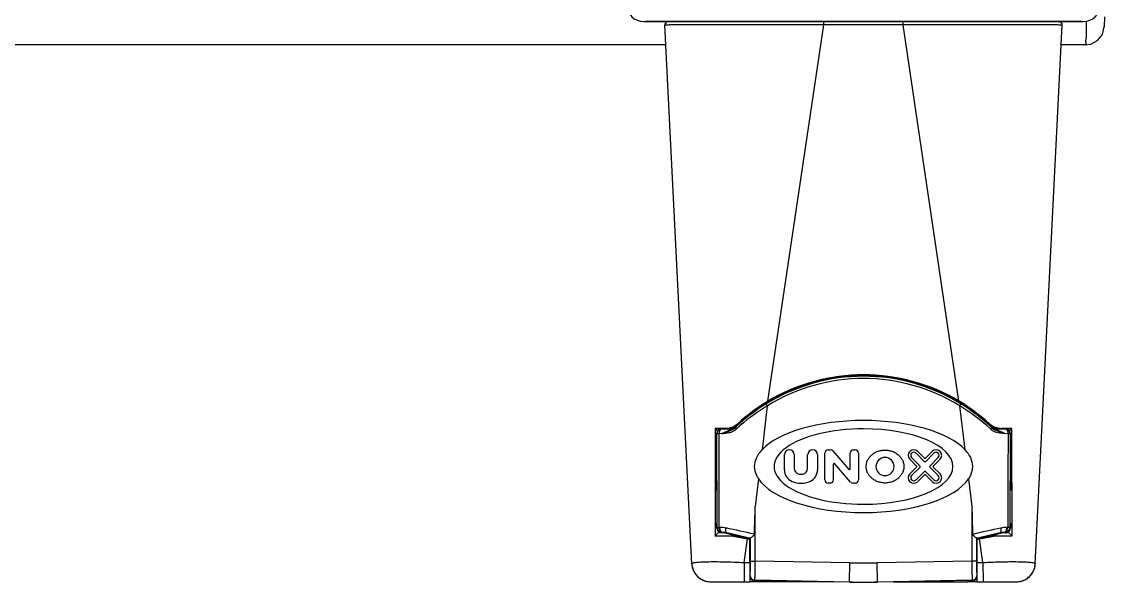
# Model space of a CAD drawing. Header units: millimetres. Extents: x 473 to 3963, y -1329 to 3488.
# Drawn here: x 2471.3 to 2585.6, y -156.2 to -97 of the extents above; entities that cross this region are included whole.
import ezdxf

# ---------------------------------------------------------------- set-up
doc = ezdxf.new("R2010")
doc.units = ezdxf.units.MM
doc.header["$LTSCALE"] = 392.37
doc.layers.get('0').update_dxf_attribs({"linetype": 'CONTINUOUS'})

msp = doc.modelspace()

# ---------------------------------------------------------------- linework, layer by layer
at = {"linetype": 'Continuous'}
for p, q in [((2536.95, -97), (2537.15, -97)), ((2537.19, -96.95), (2537.15, -97)), ((2537.15, -97), (2583.15, -97)), ((2583.15, -97), (2537.15, -97)), ((2555.96, -97.34), (2555.96, -97)), ((2564.33, -97.34), (2564.33, -97)), ((2583.1, -96.95), (2583.15, -97)), ((2583.15, -97), (2583.35, -97)), ((2583.68, -96.92), (2583.67, -97.12)), ((2585.58, -96.49), (2585.57, -97.53)), ((2542.01, -154.27), (2539.17, -97.36)), ((2550.06, -137.09), (2555.96, -97.34)), ((2564.33, -97.34), (2555.96, -97.34)), ((2570.23, -137.09), (2564.33, -97.34)), ((2573.67, -97.33), (2573.14, -97.33)), ((2578.28, -154.27), (2581.13, -97.36)), ((2585.57, -97.53), (2585.57, -97.51)), ((2539.27, -99.46), (2460.15, -99.46)), ((2583.61, -99.46), (2581.02, -99.46)), ((2583.61, -99.46), (2583.61, -99.46)), ((2549.99, -137.6), (2549.43, -142.23)), ((2570.3, -137.6), (2570.86, -142.23)), ((2546.9, -139.44), (2546.94, -139.53)), ((2573.4, -139.44), (2573.36, -139.53)), ((2544.73, -140.23), (2544.47, -139.97)), ((2544.47, -139.97), (2544.47, -151.33)), ((2544.65, -146.25), (2544.65, -140.5)), ((2544.65, -140.5), (2544.67, -140.52)), ((2544.69, -150.46), (2544.67, -140.52)), ((2544.89, -140.49), (2545.24, -140.5)), ((2545.14, -139.99), (2545.15, -140)), ((2546.03, -139.99), (2545.15, -139.99)), ((2545.15, -140), (2545.17, -140.02)), ((2545.55, -139.97), (2545.56, -139.99)), ((2546.03, -140), (2546.03, -139.99)), ((2546.04, -140.03), (2546.03, -140)), ((2546.71, -139.73), (2546.73, -139.76)), ((2573.57, -139.76), (2573.58, -139.73)), ((2574.27, -140), (2574.25, -140.03)), ((2574.27, -139.99), (2575.15, -139.99)), ((2574.27, -139.99), (2574.27, -140)), ((2574.74, -139.97), (2574.74, -139.99)), ((2575.06, -140.5), (2575.41, -140.49)), ((2575.13, -140.02), (2575.15, -140)), ((2575.15, -140), (2575.15, -139.99)), ((2575.82, -139.97), (2575.57, -140.23)), ((2575.63, -140.52), (2575.61, -150.46)), ((2575.65, -140.5), (2575.63, -140.52)), ((2575.65, -140.5), (2575.65, -146.25)), ((2575.83, -151.33), (2575.82, -139.97)), ((2551.8, -144.35), (2551.8, -142.74)), ((2552.84, -142.74), (2552.84, -144.22)), ((2554.25, -144.22), (2554.25, -142.74)), ((2555.28, -142.74), (2555.28, -144.35)), ((2556.08, -145.41), (2556.08, -142.58)), ((2556.43, -142.23), (2556.64, -142.23)), ((2556.9, -142.35), (2558.6, -144.3)), ((2558.73, -144.26), (2558.73, -142.58)), ((2559.09, -142.23), (2559.26, -142.23)), ((2559.62, -142.58), (2559.62, -145.41)), ((2560.82, -142.96), (2560.88, -142.89)), ((2560.88, -142.89), (2560.94, -142.83)), ((2560.94, -142.83), (2561.01, -142.77)), ((2561.01, -142.77), (2561.08, -142.71)), ((2561.08, -142.71), (2561.16, -142.65)), ((2561.16, -142.65), (2561.23, -142.6)), ((2561.23, -142.6), (2561.31, -142.55)), ((2561.31, -142.55), (2561.4, -142.51)), ((2561.4, -142.51), (2561.48, -142.46)), ((2561.48, -142.46), (2561.57, -142.42)), ((2561.57, -142.42), (2561.66, -142.39)), ((2561.66, -142.39), (2561.75, -142.36)), ((2561.75, -142.36), (2561.84, -142.33)), ((2561.84, -142.33), (2561.94, -142.31)), ((2561.94, -142.31), (2562.03, -142.29)), ((2562.03, -142.29), (2562.13, -142.28)), ((2562.13, -142.28), (2562.22, -142.27)), ((2562.22, -142.27), (2562.32, -142.26)), ((2562.32, -142.26), (2562.42, -142.26)), ((2562.42, -142.26), (2562.52, -142.26)), ((2562.52, -142.26), (2562.61, -142.27)), ((2562.61, -142.27), (2562.71, -142.28)), ((2562.71, -142.28), (2562.81, -142.29)), ((2562.81, -142.29), (2562.9, -142.31)), ((2562.9, -142.31), (2563, -142.33)), ((2563, -142.33), (2563.09, -142.36)), ((2563.09, -142.36), (2563.18, -142.39)), ((2563.18, -142.39), (2563.27, -142.42)), ((2563.27, -142.42), (2563.36, -142.46)), ((2563.36, -142.46), (2563.44, -142.51)), ((2563.44, -142.51), (2563.52, -142.55)), ((2563.52, -142.55), (2563.6, -142.6)), ((2563.6, -142.6), (2563.68, -142.65)), ((2563.68, -142.65), (2563.76, -142.71)), ((2563.76, -142.71), (2563.83, -142.77)), ((2563.83, -142.77), (2563.89, -142.83)), ((2563.89, -142.83), (2563.96, -142.89)), ((2563.96, -142.89), (2564.02, -142.96)), ((2565.69, -142.59), (2566.58, -143.49)), ((2565.87, -142.4), (2566.58, -143.11)), ((2566.69, -143.11), (2567.4, -142.4)), ((2566.69, -143.49), (2567.59, -142.59)), ((2556.96, -143.74), (2556.96, -145.41)), ((2558.79, -145.64), (2557.09, -143.69)), ((2560.43, -143.91), (2560.44, -143.83)), ((2560.43, -144), (2560.43, -143.91)), ((2560.43, -144.08), (2560.43, -144)), ((2560.44, -143.83), (2560.45, -143.74)), ((2560.45, -143.74), (2560.47, -143.66)), ((2560.47, -143.66), (2560.49, -143.57)), ((2560.49, -143.57), (2560.51, -143.49)), ((2560.51, -143.49), (2560.54, -143.41)), ((2560.54, -143.41), (2560.58, -143.33)), ((2560.58, -143.33), (2560.62, -143.25)), ((2560.62, -143.25), (2560.66, -143.18)), ((2560.66, -143.18), (2560.71, -143.1)), ((2560.71, -143.1), (2560.76, -143.03)), ((2560.76, -143.03), (2560.82, -142.96)), ((2564.02, -142.96), (2564.07, -143.03)), ((2564.07, -143.03), (2564.13, -143.1)), ((2564.13, -143.1), (2564.17, -143.18)), ((2564.17, -143.18), (2564.22, -143.25)), ((2564.22, -143.25), (2564.26, -143.33)), ((2564.26, -143.33), (2564.29, -143.41)), ((2564.29, -143.41), (2564.32, -143.49)), ((2564.32, -143.49), (2564.35, -143.57)), ((2564.35, -143.57), (2564.37, -143.66)), ((2564.37, -143.66), (2564.39, -143.74)), ((2564.39, -143.74), (2564.4, -143.83)), ((2564.4, -143.83), (2564.41, -143.91)), ((2564.41, -143.91), (2564.41, -144)), ((2564.41, -144), (2564.41, -144.08)), ((2565.75, -143.95), (2565.04, -143.23)), ((2566.12, -143.95), (2565.23, -143.05)), ((2568.04, -143.05), (2567.15, -143.95)), ((2568.23, -143.23), (2567.52, -143.95)), ((2560.44, -144.17), (2560.43, -144.08)), ((2560.45, -144.25), (2560.44, -144.17)), ((2560.47, -144.34), (2560.45, -144.25)), ((2560.49, -144.42), (2560.47, -144.34)), ((2560.51, -144.5), (2560.49, -144.42)), ((2560.54, -144.58), (2560.51, -144.5)), ((2560.58, -144.66), (2560.54, -144.58)), ((2560.62, -144.74), (2560.58, -144.66)), ((2560.66, -144.82), (2560.62, -144.74)), ((2560.71, -144.89), (2560.66, -144.82)), ((2560.76, -144.96), (2560.71, -144.89)), ((2560.82, -145.03), (2560.76, -144.96)), ((2560.88, -145.1), (2560.82, -145.03)), ((2560.94, -145.17), (2560.88, -145.1)), ((2561.01, -145.23), (2560.94, -145.17)), ((2563.89, -145.17), (2563.83, -145.23)), ((2563.96, -145.1), (2563.89, -145.17)), ((2564.02, -145.03), (2563.96, -145.1)), ((2564.07, -144.96), (2564.02, -145.03)), ((2564.13, -144.89), (2564.07, -144.96)), ((2564.17, -144.82), (2564.13, -144.89)), ((2564.22, -144.74), (2564.17, -144.82)), ((2564.26, -144.66), (2564.22, -144.74)), ((2564.29, -144.58), (2564.26, -144.66)), ((2564.32, -144.5), (2564.29, -144.58)), ((2564.35, -144.42), (2564.32, -144.5)), ((2564.37, -144.34), (2564.35, -144.42)), ((2564.39, -144.25), (2564.37, -144.34)), ((2564.4, -144.17), (2564.39, -144.25)), ((2564.41, -144.08), (2564.4, -144.17)), ((2565.04, -144.76), (2565.75, -144.05)), ((2565.23, -144.95), (2566.12, -144.05)), ((2566.58, -144.51), (2565.69, -145.41)), ((2566.58, -144.88), (2565.87, -145.59)), ((2567.59, -145.41), (2566.69, -144.51)), ((2567.4, -145.59), (2566.69, -144.88)), ((2567.15, -144.05), (2568.04, -144.95)), ((2567.52, -144.05), (2568.23, -144.76)), ((2544.53, -145.6), (2544.49, -145.6)), ((2544.53, -145.6), (2544.53, -146.42)), ((2544.65, -146.25), (2544.65, -150.25)), ((2549.06, -145.29), (2548.71, -148.21)), ((2556.61, -145.77), (2556.43, -145.77)), ((2559.26, -145.77), (2559.06, -145.77)), ((2561.08, -145.29), (2561.01, -145.23)), ((2561.16, -145.34), (2561.08, -145.29)), ((2561.23, -145.39), (2561.16, -145.34)), ((2561.31, -145.44), (2561.23, -145.39)), ((2561.4, -145.49), (2561.31, -145.44)), ((2561.48, -145.53), (2561.4, -145.49)), ((2561.57, -145.57), (2561.48, -145.53)), ((2561.66, -145.6), (2561.57, -145.57)), ((2561.75, -145.64), (2561.66, -145.6)), ((2561.84, -145.66), (2561.75, -145.64)), ((2561.94, -145.68), (2561.84, -145.66)), ((2562.03, -145.7), (2561.94, -145.68)), ((2562.13, -145.72), (2562.03, -145.7)), ((2562.22, -145.73), (2562.13, -145.72)), ((2562.32, -145.74), (2562.22, -145.73)), ((2562.42, -145.74), (2562.32, -145.74)), ((2562.52, -145.74), (2562.42, -145.74)), ((2562.61, -145.73), (2562.52, -145.74)), ((2562.71, -145.72), (2562.61, -145.73)), ((2562.81, -145.7), (2562.71, -145.72)), ((2562.9, -145.68), (2562.81, -145.7)), ((2563, -145.66), (2562.9, -145.68)), ((2563.09, -145.64), (2563, -145.66)), ((2563.18, -145.6), (2563.09, -145.64)), ((2563.27, -145.57), (2563.18, -145.6)), ((2563.36, -145.53), (2563.27, -145.57)), ((2563.44, -145.49), (2563.36, -145.53)), ((2563.52, -145.44), (2563.44, -145.49)), ((2563.6, -145.39), (2563.52, -145.44)), ((2563.68, -145.34), (2563.6, -145.39)), ((2563.76, -145.29), (2563.68, -145.34)), ((2563.83, -145.23), (2563.76, -145.29)), ((2571.23, -145.29), (2571.59, -148.21)), ((2575.65, -150.25), (2575.65, -146.25)), ((2575.81, -145.5), (2575.77, -145.5)), ((2575.77, -145.5), (2575.77, -146.42)), ((2544.53, -146.42), (2544.53, -146.49)), ((2575.77, -146.42), (2575.77, -146.49)), ((2548.71, -153.99), (2548.71, -148.21)), ((2571.59, -148.21), (2571.58, -153.99)), ((2544.49, -150.4), (2544.53, -150.4)), ((2544.53, -150.01), (2544.53, -150.07)), ((2544.53, -150.07), (2544.53, -150.4)), ((2544.65, -150.5), (2544.65, -150.25)), ((2544.65, -150.5), (2544.69, -150.46)), ((2544.99, -150.43), (2544.92, -150.43)), ((2575.37, -150.43), (2575.31, -150.43)), ((2575.65, -150.5), (2575.61, -150.46)), ((2575.65, -150.25), (2575.65, -150.5)), ((2575.77, -150.01), (2575.77, -150.07)), ((2575.77, -150.07), (2575.77, -150.5)), ((2575.77, -150.5), (2575.81, -150.5)), ((2544.47, -151.33), (2544.88, -150.92)), ((2545.15, -151), (2545.18, -150.97)), ((2545.21, -151), (2545.15, -151)), ((2545.18, -150.97), (2545.19, -150.96)), ((2545.25, -150.96), (2545.19, -150.96)), ((2545.25, -150.96), (2545.21, -151)), ((2545.73, -151), (2545.68, -151.05)), ((2546.41, -151.23), (2546.4, -151.34)), ((2547.53, -154.14), (2547.91, -151.62)), ((2548.21, -151.58), (2548.1, -151.56)), ((2548.21, -151.58), (2548.15, -151.65)), ((2548.15, -151.65), (2548.15, -151.66)), ((2548.15, -154.14), (2548.15, -151.66)), ((2548.21, -154), (2548.21, -151.58)), ((2572.19, -151.56), (2572.08, -151.58)), ((2572.08, -151.58), (2572.15, -151.65)), ((2572.08, -151.58), (2572.08, -154)), ((2572.15, -151.66), (2572.15, -151.65)), ((2572.15, -154.14), (2572.15, -151.66)), ((2572.76, -154.14), (2572.39, -151.62)), ((2573.9, -151.34), (2573.89, -151.23)), ((2574.62, -151.05), (2574.57, -151)), ((2575.11, -150.96), (2575.05, -150.96)), ((2575.09, -151), (2575.05, -150.96)), ((2575.15, -151), (2575.09, -151)), ((2575.12, -150.97), (2575.11, -150.96)), ((2575.15, -151), (2575.12, -150.97)), ((2575.42, -150.92), (2575.83, -151.33)), ((2547.53, -154.14), (2548.15, -154.14)), ((2547.53, -154.14), (2547.53, -156.18)), ((2548.15, -154.14), (2548.15, -156.18)), ((2558.7, -154.16), (2548.71, -153.99)), ((2558.67, -156.2), (2558.7, -154.16)), ((2571.58, -153.99), (2561.6, -154.16)), ((2561.63, -156.2), (2561.6, -154.16)), ((2572.15, -156.18), (2572.15, -154.14)), ((2572.15, -154.14), (2572.76, -154.14)), ((2572.76, -154.14), (2572.77, -156.18)), ((2544.01, -156.17), (2544.09, -156.17)), ((2544.01, -156.17), (2547.53, -156.18)), ((2544.09, -156.17), (2544.19, -156.17)), ((2544.19, -156.17), (2544.31, -156.17)), ((2544.31, -156.17), (2545.09, -156.17)), ((2545.09, -156.17), (2547.53, -156.18)), ((2547.53, -156.18), (2548.15, -156.18)), ((2548.77, -156.18), (2548.15, -156.18)), ((2548.64, -156.05), (2548.67, -156.02)), ((2558.66, -156.22), (2548.64, -156.05)), ((2558.67, -156.2), (2548.67, -156.02)), ((2549.15, -156.18), (2548.77, -156.18)), ((2549.15, -156.18), (2549.15, -156.06)), ((2556.96, -156.19), (2549.15, -156.18)), ((2558.67, -156.2), (2558.66, -156.22)), ((2571.63, -156.02), (2561.63, -156.2)), ((2571.66, -156.05), (2561.63, -156.22)), ((2561.63, -156.2), (2561.63, -156.22)), ((2563.34, -156.19), (2571.15, -156.18)), ((2571.15, -156.06), (2571.15, -156.18)), ((2571.53, -156.18), (2571.15, -156.18)), ((2572.15, -156.18), (2571.53, -156.18)), ((2571.63, -156.02), (2571.66, -156.05)), ((2572.15, -156.18), (2572.77, -156.18)), ((2572.77, -156.18), (2576.29, -156.17)), ((2572.77, -156.18), (2575.2, -156.17)), ((2575.2, -156.17), (2575.99, -156.17)), ((2575.99, -156.17), (2576.2, -156.17)), ((2576.2, -156.17), (2576.29, -156.17))]:
    msp.add_line(p, q, dxfattribs=at)
for points in [[(2583.61, -99.46), (2584.14, -99.39), (2584.87, -99), (2585.38, -98.34), (2585.57, -97.53)], [(2545.14, -139.99), (2545.15, -139.99), (2545.15, -139.99), (2545.15, -139.99)], [(2575.15, -139.99), (2575.15, -139.99), (2575.15, -139.99), (2575.15, -139.99)], [(2548.21, -151.58), (2548.21, -151.58), (2548.21, -151.58)], [(2572.08, -151.58), (2572.08, -151.58), (2572.08, -151.58)]]:
    msp.add_lwpolyline(points, dxfattribs=at)
for centre, radius, start, end in [((2536.95, -95.2), 1.8, 180, 270), ((2583.35, -95.2), 1.8, 270, 360), ((2539.52, -97.35), 0.35, 90, 182.8624), ((2539.52, -97.35), 0.35, 137.9276, 151.9098), ((2539.52, -97.35), 0.35, 120.9571, 137.9276), ((2539.52, -97.35), 0.35, 108.8383, 120.9571), ((2539.52, -97.35), 0.35, 90.0039, 108.8383), ((2580.78, -97.35), 0.35, 357.1378, 89.9952), ((2580.78, -97.35), 0.35, 71.1653, 90), ((2580.78, -97.35), 0.35, 59.0464, 71.1653), ((2580.78, -97.35), 0.35, 42.0782, 59.0464), ((2580.78, -97.35), 0.35, 28.0922, 42.0782), ((2539.52, -97.35), 0.35, 151.9098, 182.8622), ((2545.25, -3576.12), 3478.8, 89.82345, 89.96848), ((2574.49, -3271.83), 3174.51, 90.02446, 90.18338), ((2580.78, -97.35), 0.35, 357.1376, 28.0922), ((2560.15, -153.99), 19.53, 58.2123, 121.7877), ((2560.15, -153.98), 19.28, 58.2121, 121.7879), ((2560.15, -154), 19.6, 100.8035, 109.9519), ((2560.15, -154), 19.6, 93.0489, 100.8035), ((2560.15, -154.26), 19.87, 89.4131, 90.587), ((2560.15, -154), 19.6, 79.1965, 86.9511), ((2560.15, -154), 19.6, 76.7342, 79.1965), ((2560.15, -154), 19.6, 109.9542, 133.2684), ((2560.15, -154), 19.6, 46.7316, 70.0459), ((2560.08, -153.87), 19.54, 120.8199, 132.4132), ((2560.22, -153.87), 19.54, 47.5868, 59.1801), ((2560.47, -154.51), 20.15, 121.7767, 133.417), ((2560.43, -154.99), 20.29, 120.9603, 132.558), ((2559.84, -155.03), 20.33, 47.4562, 59.0254), ((2559.81, -154.53), 20.17, 46.5901, 58.2162), ((2545.54, -137.96), 2.01, 270.3, 312.4414), ((2574.76, -137.96), 2.01, 227.5772, 269.6814), ((2545.14, -140.49), 0.501, 90.0975, 170.6618), ((2545.17, -140.52), 0.5, 90.0538, 179.9462), ((2548.53, 46.54), 186.59, 268.9689, 269.237), ((2546.04, -139), 0.992, 285.0469, 291.1527), ((2546.03, -139), 1, 308.3618, 313.2672), ((2574.27, -139), 1, 226.7328, 231.6382), ((2574.26, -139), 0.992, 248.8472, 254.953), ((2571.65, 53.9), 193.95, 270.7681, 271.026), ((2575.13, -140.52), 0.5, 0.0538, 89.9462), ((2575.15, -140.49), 0.501, 9.3382, 89.9025), ((2573.3, -140.5), 2.35, 0.0487, 2.1338), ((2552.32, -142.74), 0.516, 0, 180), ((2554.77, -142.74), 0.516, 0, 180), ((2556.43, -142.58), 0.354, 90, 180), ((2556.64, -142.58), 0.354, 41, 90), ((2559.09, -142.58), 0.354, 90, 180), ((2559.26, -142.58), 0.354, 0, 90), ((2565.46, -142.82), 0.59, 45, 225), ((2565.46, -142.82), 0.324, 45, 225), ((2567.81, -142.82), 0.59, 315, 135), ((2567.81, -142.82), 0.324, 315, 135), ((2557.04, -143.74), 0.0737, 41, 180), ((2562.42, -144), 0.958, 0, 180), ((2562.42, -144), 0.958, 180, 360), ((2565.7, -144), 0.0737, 315, 45), ((2566.07, -144), 0.0737, 315, 45), ((2566.64, -143.06), 0.0737, 225, 315), ((2566.64, -143.43), 0.0737, 225, 315), ((2567.2, -144), 0.0737, 135, 225), ((2567.57, -144), 0.0737, 135, 225), ((2553.13, -144.35), 1.33, 180, 246.4218), ((2553.43, -144.22), 0.59, 180, 262.3377), ((2553.54, -143.35), 1.47, 262.3377, 277.6623), ((2553.66, -144.22), 0.59, 277.6623, 360), ((2553.96, -144.35), 1.33, 293.5782, 360), ((2558.66, -144.26), 0.0737, 221, 360), ((2565.46, -145.18), 0.59, 135, 315), ((2565.46, -145.18), 0.324, 135, 315), ((2566.64, -144.56), 0.0737, 45, 135), ((2566.64, -144.94), 0.0737, 45, 135), ((2567.81, -145.18), 0.59, 225, 45), ((2567.81, -145.18), 0.324, 225, 45), ((2542.75, -145.62), 1.78, 0.5857, 0.9171), ((2553.54, -143.41), 2.36, 246.4218, 293.5782), ((2556.43, -145.41), 0.354, 180, 270), ((2556.61, -145.41), 0.354, 270, 360), ((2559.06, -145.41), 0.354, 221, 270), ((2559.26, -145.41), 0.354, 270, 360), ((2545.31, -147.12), 1.01, 136.2303, 145.4719), ((2574.99, -147.12), 1.01, 34.9371, 43.7795), ((2545.31, -149.37), 1.01, 214.9349, 216.9511), ((2545.31, -149.37), 1.01, 216.9493, 223.7826), ((2545.15, -150.5), 0.5, 180.0156, 269.9844), ((2545.19, -150.46), 0.5, 180.0538, 269.9462), ((2545.03, -153.35), 2.92, 78.1542, 90.8254), ((2515.15, -294.71), 147.41, 76.8723, 78.0675), ((2603.88, -289.06), 141.61, 101.9081, 103.1522), ((2575.26, -153.35), 2.92, 89.1746, 101.8458), ((2575.11, -150.46), 0.5, 270.0538, 359.9462), ((2575.15, -150.5), 0.5, 269.9984, 0.0016), ((2574.99, -149.37), 1.01, 316.2205, 325.063), ((2545.21, -153.01), 2.01, 76.4615, 89.9733), ((2545.29, -152.97), 2.02, 77.5372, 91.1792), ((2505.72, -328.22), 181.68, 76.5103, 77.2797), ((2558.98, -88.65), 63.94, 258.6526, 260.0277), ((2612.9, -321.04), 174.3, 102.704, 103.506), ((2561.32, -88.65), 63.94, 279.9723, 281.3474), ((2575.01, -152.97), 2.02, 88.8208, 102.4628), ((2575.09, -153), 2, 90.0139, 103.5257), ((2544.01, -154.17), 2, 182.8624, 198.4157), ((2544.01, -154.17), 2, 182.8624, 269.8996), ((2491.94, -154.02), 56.27, 359.6891, 0.0265), ((2560.15, -71.16), 83.02, 269.0005, 270.9995), ((2628.36, -154.02), 56.27, 179.9735, 180.3109), ((2576.29, -154.17), 2, 270.1, 357.1376), ((2576.29, -154.17), 2, 341.5866, 357.1376), ((2544.01, -154.17), 2, 198.4157, 201.7077), ((2544.01, -154.17), 2, 201.7077, 216.893), ((2544.01, -154.17), 2, 216.893, 219.4122), ((2544.01, -154.17), 2, 219.4122, 233.3493), ((2576.29, -154.17), 2, 306.67, 320.5933), ((2576.29, -154.17), 2, 320.5933, 323.0965), ((2576.29, -154.17), 2, 323.0965, 338.285), ((2576.29, -154.17), 2, 338.285, 341.5866), ((2544.01, -154.17), 2, 233.3493, 235.8693), ((2544.01, -154.17), 2, 235.8693, 251.0556), ((2544.01, -154.17), 2, 251.0556, 254.3515), ((2544.01, -154.17), 2, 254.3515, 269.9), ((2548.65, -155.55), 0.5, 179.9985, 269.0015), ((2548.67, -155.52), 0.5, 180.0525, 268.9475), ((2560.15, -71.23), 85, 269, 271), ((2560.15, -71.23), 84.97, 269, 271), ((2571.62, -155.52), 0.5, 271.0525, 359.9475), ((2571.65, -155.55), 0.5, 271.0154, 359.9846), ((2576.29, -154.17), 2, 270.1, 285.6336), ((2576.29, -154.17), 2, 285.6336, 288.9251), ((2576.29, -154.17), 2, 288.9251, 304.1116), ((2576.29, -154.17), 2, 304.1116, 306.67)]:
    msp.add_arc(centre, radius, start, end, dxfattribs=at)
for centre, major_axis, ratio, start_param, end_param in [((2560.15, -154), (0, 19.69), 1, -0.537608, 0.537608), ((2560.15, -144), (11.5, 0), 0.423077, 1.570796, 2.770158), ((2560.15, -144), (11.5, 0), 0.423077, 0.371435, 1.570796), ((2549.9, -140.03), (8.6, 0), 0.008813, 2.101177, 2.253722), ((2560.15, -144), (9.44, 0), 0.421875, 1.570796, 4.712389), ((2560.15, -144), (9.44, 0), 0.421875, -1.570796, 1.570796), ((2570.39, -140.03), (8.6, 0), 0.008813, 0.887871, 1.040416), ((2544.49, -146), (0, 0.5), 0.008727, 0, 0.392707), ((2560.15, -144), (11.5, 0), 0.423077, -2.872312, -1.570796), ((2560.15, -144), (11.5, 0), 0.423077, -1.570796, -0.26928), ((2575.9, -146.25), (0.25, 0), 0.999962, -3.141588, -2.37733), ((2544.49, -150), (0, 0.5), 0.008727, -4.319697, -3.927001), ((2544.49, -150), (0, 0.5), 0.008727, -3.927001, -3.141593), ((2544.4, -150.25), (0.25, 0), 0.999962, 0.000005, 0.764262), ((2548.16, -151.28), (6.3, 0), 0.008846, -2.197587, -1.854291), ((2560.15, -82.01), (0, 70.68), 1, -3.315658, -3.312196), ((2560.15, -82.01), (0, 70.68), 1, -2.97099, -2.967528), ((2572.14, -151.28), (6.3, 0), 0.008846, -1.287302, -0.944005)]:
    msp.add_ellipse(centre, major_axis=major_axis, ratio=ratio, start_param=start_param, end_param=end_param, dxfattribs=at)
for points, knots in [([(2583.67, -97.12), (2583.67, -97.43), (2583.64, -97.97), (2583.68, -98.76), (2583.56, -99.11), (2583.67, -99.46), (2583.61, -99.46)], [0, 0, 0, 0, 0.397544, 0.718794, 0.927437, 1, 1, 1, 1]), ([(2540.61, -97.34), (2540.4, -97.34), (2540.04, -97.34), (2539.62, -97.35), (2539.39, -97.36), (2539.26, -97.35), (2539.21, -97.37), (2539.17, -97.36), (2539.17, -97.36)], [0, 0, 0, 0, 0.435986, 0.749107, 0.858882, 0.937242, 0.98423, 1, 1, 1, 1]), ([(2547.16, -97.33), (2546.48, -97.33), (2544.29, -97.33), (2542.11, -97.33), (2540.61, -97.34)], [0, 0, 0, 0, 0.313366, 1, 1, 1, 1]), ([(2579.69, -97.34), (2579.32, -97.34), (2577.31, -97.33), (2575.31, -97.33), (2573.67, -97.33)], [0, 0, 0, 0, 0.183233, 1, 1, 1, 1]), ([(2581.13, -97.36), (2581.13, -97.36), (2581.08, -97.37), (2581.03, -97.35), (2580.91, -97.36), (2580.67, -97.35), (2580.26, -97.34), (2579.9, -97.34), (2579.69, -97.34)], [0, 0, 0, 0, 0.01577, 0.062758, 0.141119, 0.250894, 0.564014, 1, 1, 1, 1]), ([(2566.84, -135.57), (2566.48, -135.44), (2565.76, -135.19), (2565.02, -135.01), (2564.65, -134.92)], [0, 0, 0, 0, 0.499852, 1, 1, 1, 1]), ([(2549.86, -137.39), (2549.88, -137.4), (2549.91, -137.48), (2549.96, -137.55), (2549.99, -137.6)], [0, 0, 0, 0, 0.301223, 1, 1, 1, 1]), ([(2570.44, -137.39), (2570.42, -137.4), (2570.38, -137.48), (2570.33, -137.55), (2570.3, -137.6)], [0, 0, 0, 0, 0.301229, 1, 1, 1, 1]), ([(2544.65, -140.41), (2544.65, -140.42), (2544.65, -140.44), (2544.65, -140.47), (2544.65, -140.5)], [0, 0, 0, 0, 0.152716, 1, 1, 1, 1]), ([(2544.67, -140.52), (2544.67, -140.51), (2544.7, -140.51), (2544.74, -140.5), (2544.81, -140.5), (2544.86, -140.5), (2544.89, -140.49)], [0, 0, 0, 0, 0.084583, 0.285525, 0.596379, 1, 1, 1, 1]), ([(2545.17, -140.02), (2545.13, -140.02), (2544.94, -140.1), (2544.9, -140.34), (2544.89, -140.49)], [0, 0, 0, 0, 0.190372, 1, 1, 1, 1]), ([(2545.24, -140.5), (2545.47, -140.43), (2545.95, -140.26), (2546.43, -140.06), (2546.62, -139.88)], [0, 0, 0, 0, 0.486175, 1, 1, 1, 1]), ([(2546.04, -140.03), (2546.06, -140.03), (2546.13, -140.04), (2546.06, -140.12), (2546, -140.14), (2545.91, -140.2), (2545.79, -140.25), (2545.65, -140.32), (2545.46, -140.4), (2545.33, -140.46), (2545.24, -140.5)], [0, 0, 0, 0, 0.059855, 0.127043, 0.197104, 0.272831, 0.425892, 0.575943, 0.721754, 1, 1, 1, 1]), ([(2545.24, -140.5), (2545.36, -140.49), (2545.68, -140.45), (2546.2, -140.39), (2546.56, -140.19), (2546.71, -140.05)], [0, 0, 0, 0, 0.239135, 0.611157, 1, 1, 1, 1]), ([(2546.62, -139.88), (2546.61, -139.9), (2546.65, -139.97), (2546.68, -140.02), (2546.71, -140.05)], [0, 0, 0, 0, 0.323833, 1, 1, 1, 1]), ([(2546.73, -139.76), (2546.73, -139.76), (2546.72, -139.78), (2546.7, -139.8), (2546.67, -139.84), (2546.64, -139.86), (2546.62, -139.88)], [0, 0, 0, 0, 0.067922, 0.250044, 0.559624, 1, 1, 1, 1]), ([(2573.67, -139.88), (2573.66, -139.86), (2573.63, -139.84), (2573.59, -139.8), (2573.58, -139.78), (2573.57, -139.76), (2573.57, -139.76)], [0, 0, 0, 0, 0.440476, 0.749761, 0.932003, 1, 1, 1, 1]), ([(2573.67, -139.88), (2573.69, -139.9), (2573.65, -139.97), (2573.62, -140.02), (2573.59, -140.05)], [0, 0, 0, 0, 0.323862, 1, 1, 1, 1]), ([(2573.59, -140.05), (2573.69, -140.14), (2573.97, -140.33), (2574.49, -140.44), (2574.87, -140.48), (2575.06, -140.5)], [0, 0, 0, 0, 0.262321, 0.639083, 1, 1, 1, 1]), ([(2573.67, -139.88), (2573.86, -140.06), (2574.35, -140.26), (2574.82, -140.43), (2575.06, -140.5)], [0, 0, 0, 0, 0.513823, 1, 1, 1, 1]), ([(2575.06, -140.5), (2574.97, -140.46), (2574.83, -140.4), (2574.65, -140.32), (2574.51, -140.25), (2574.39, -140.2), (2574.3, -140.14), (2574.24, -140.12), (2574.16, -140.04), (2574.23, -140.03), (2574.25, -140.03)], [0, 0, 0, 0, 0.278117, 0.423856, 0.573829, 0.726812, 0.802512, 0.872623, 0.940091, 1, 1, 1, 1]), ([(2575.13, -140.02), (2575.16, -140.02), (2575.35, -140.1), (2575.4, -140.34), (2575.41, -140.49)], [0, 0, 0, 0, 0.190372, 1, 1, 1, 1]), ([(2575.63, -140.52), (2575.62, -140.51), (2575.6, -140.51), (2575.56, -140.5), (2575.49, -140.5), (2575.44, -140.5), (2575.41, -140.49)], [0, 0, 0, 0, 0.084581, 0.285524, 0.596378, 1, 1, 1, 1]), ([(2549.06, -145.29), (2548.99, -145.18), (2548.75, -144.75), (2548.57, -144), (2548.79, -143.08), (2549.19, -142.5), (2549.43, -142.23)], [0, 0, 0, 0, 0.113823, 0.420279, 0.726734, 1, 1, 1, 1]), ([(2570.86, -142.23), (2571.11, -142.5), (2571.51, -143.08), (2571.72, -144), (2571.55, -144.75), (2571.31, -145.18), (2571.23, -145.29)], [0, 0, 0, 0, 0.273266, 0.579721, 0.886177, 1, 1, 1, 1]), ([(2544.49, -145.5), (2544.5, -145.5), (2544.53, -145.53), (2544.53, -145.56), (2544.53, -145.59)], [0, 0, 0, 0, 0.213762, 1, 1, 1, 1]), ([(2544.53, -150.4), (2544.53, -150.43), (2544.53, -150.46), (2544.5, -150.5), (2544.49, -150.5)], [0, 0, 0, 0, 0.804559, 1, 1, 1, 1]), ([(2544.69, -150.46), (2544.69, -150.45), (2544.72, -150.45), (2544.79, -150.44), (2544.87, -150.43), (2544.92, -150.43)], [0, 0, 0, 0, 0.083042, 0.28523, 1, 1, 1, 1]), ([(2545.19, -150.96), (2545.15, -150.96), (2545.04, -150.9), (2544.94, -150.7), (2544.92, -150.53), (2544.92, -150.43)], [0, 0, 0, 0, 0.177162, 0.540735, 1, 1, 1, 1]), ([(2545.25, -150.96), (2545.21, -150.96), (2545.1, -150.9), (2545.01, -150.7), (2544.99, -150.53), (2544.99, -150.43)], [0, 0, 0, 0, 0.175505, 0.538706, 1, 1, 1, 1]), ([(2545.73, -151), (2545.66, -150.98), (2545.59, -150.77), (2545.61, -150.6), (2545.63, -150.49)], [0, 0, 0, 0, 0.3736, 1, 1, 1, 1]), ([(2574.57, -151), (2574.63, -150.98), (2574.71, -150.77), (2574.69, -150.6), (2574.66, -150.49)], [0, 0, 0, 0, 0.373602, 1, 1, 1, 1]), ([(2575.05, -150.96), (2575.08, -150.96), (2575.19, -150.9), (2575.28, -150.7), (2575.31, -150.53), (2575.31, -150.43)], [0, 0, 0, 0, 0.175505, 0.538706, 1, 1, 1, 1]), ([(2575.11, -150.96), (2575.15, -150.96), (2575.26, -150.9), (2575.35, -150.7), (2575.37, -150.53), (2575.37, -150.43)], [0, 0, 0, 0, 0.177162, 0.540735, 1, 1, 1, 1]), ([(2575.61, -150.46), (2575.61, -150.45), (2575.58, -150.45), (2575.51, -150.44), (2575.43, -150.43), (2575.37, -150.43)], [0, 0, 0, 0, 0.083041, 0.28523, 1, 1, 1, 1]), ([(2548.63, -151.16), (2548.63, -151.23), (2548.52, -151.33), (2548.38, -151.44), (2548.28, -151.53), (2548.22, -151.57), (2548.21, -151.58)], [0, 0, 0, 0, 0.338551, 0.653691, 0.895225, 1, 1, 1, 1]), ([(2572.08, -151.58), (2572.07, -151.57), (2572.01, -151.53), (2571.91, -151.44), (2571.78, -151.33), (2571.66, -151.23), (2571.66, -151.16)], [0, 0, 0, 0, 0.104777, 0.346319, 0.661469, 1, 1, 1, 1]), ([(2542.01, -154.27), (2542.01, -154.23), (2542.2, -154.16), (2542.47, -154.12), (2542.99, -154.07), (2543.98, -154.04), (2545.52, -154.05), (2546.83, -154.1), (2547.53, -154.14)], [0, 0, 0, 0, 0.022824, 0.079526, 0.170998, 0.294408, 0.617699, 1, 1, 1, 1]), ([(2548.17, -155.52), (2548.18, -155.51), (2548.18, -155.48), (2548.19, -155.41), (2548.19, -155.3), (2548.2, -155.1), (2548.21, -154.77), (2548.21, -154.48), (2548.21, -154.33)], [0, 0, 0, 0, 0.023573, 0.081189, 0.171558, 0.292209, 0.610239, 1, 1, 1, 1]), ([(2548.21, -154), (2548.22, -153.99), (2548.28, -154), (2548.38, -153.99), (2548.53, -153.99), (2548.65, -153.99), (2548.71, -153.99)], [0, 0, 0, 0, 0.083717, 0.302203, 0.623319, 1, 1, 1, 1]), ([(2548.67, -156.02), (2548.68, -156.01), (2548.67, -155.95), (2548.69, -155.83), (2548.69, -155.64), (2548.7, -155.39), (2548.7, -155.09), (2548.71, -154.61), (2548.71, -154.24), (2548.71, -153.99)], [0, 0, 0, 0, 0.0239, 0.084049, 0.17831, 0.30313, 0.45379, 0.624547, 1, 1, 1, 1]), ([(2572.08, -154), (2572.07, -153.99), (2572.02, -154), (2571.92, -153.99), (2571.76, -153.99), (2571.65, -153.99), (2571.58, -153.99)], [0, 0, 0, 0, 0.083717, 0.302203, 0.623319, 1, 1, 1, 1]), ([(2571.58, -153.99), (2571.58, -154.24), (2571.59, -154.61), (2571.59, -155.09), (2571.6, -155.39), (2571.61, -155.64), (2571.61, -155.83), (2571.63, -155.95), (2571.62, -156.01), (2571.63, -156.02)], [0, 0, 0, 0, 0.375453, 0.54621, 0.69687, 0.82169, 0.915951, 0.9761, 1, 1, 1, 1]), ([(2572.08, -154.33), (2572.09, -154.48), (2572.09, -154.77), (2572.09, -155.1), (2572.1, -155.3), (2572.11, -155.41), (2572.12, -155.48), (2572.12, -155.51), (2572.12, -155.52)], [0, 0, 0, 0, 0.389761, 0.707791, 0.828442, 0.918811, 0.976427, 1, 1, 1, 1]), ([(2572.76, -154.14), (2573.47, -154.1), (2574.77, -154.05), (2576.32, -154.04), (2577.3, -154.07), (2577.83, -154.12), (2578.1, -154.16), (2578.29, -154.23), (2578.28, -154.27)], [0, 0, 0, 0, 0.382301, 0.705592, 0.829002, 0.920474, 0.977176, 1, 1, 1, 1])]:
    msp.add_open_spline(points, degree=3, knots=knots, dxfattribs=at)
for points in [[(2559.11, -134.43), (2559.39, -134.41), (2559.66, -134.4), (2559.94, -134.4)], [(2560.35, -134.4), (2560.63, -134.4), (2560.91, -134.41), (2561.19, -134.43)], [(2544.92, -150.43), (2544.91, -147.12), (2544.9, -143.81), (2544.89, -140.49)], [(2546.03, -139.99), (2546.12, -139.99), (2546.21, -139.98), (2546.3, -139.96)], [(2546.04, -140.03), (2546.29, -140.03), (2546.55, -139.93), (2546.73, -139.76)], [(2546.65, -139.78), (2546.57, -139.84), (2546.49, -139.89), (2546.4, -139.92)], [(2574.25, -140.03), (2574.01, -140.03), (2573.75, -139.93), (2573.57, -139.76)], [(2573.9, -139.92), (2573.81, -139.89), (2573.72, -139.84), (2573.65, -139.78)], [(2574.27, -139.99), (2574.18, -139.99), (2574.09, -139.98), (2574, -139.96)], [(2575.41, -140.49), (2575.4, -143.81), (2575.39, -147.12), (2575.37, -150.43)], [(2544.65, -146.25), (2544.65, -146.31), (2544.62, -146.38), (2544.58, -146.42)], [(2548.63, -151.16), (2548.66, -150.18), (2548.69, -149.19), (2548.71, -148.21)], [(2571.59, -148.21), (2571.61, -149.19), (2571.64, -150.18), (2571.66, -151.16)], [(2575.65, -150.25), (2575.65, -150.19), (2575.67, -150.12), (2575.72, -150.07)], [(2545.68, -151.05), (2546.48, -151.25), (2547.28, -151.44), (2548.08, -151.63)], [(2572.21, -151.63), (2573.01, -151.44), (2573.82, -151.25), (2574.62, -151.05)]]:
    msp.add_open_spline(points, degree=3, dxfattribs=at)

doc.saveas('drawing.dxf')
